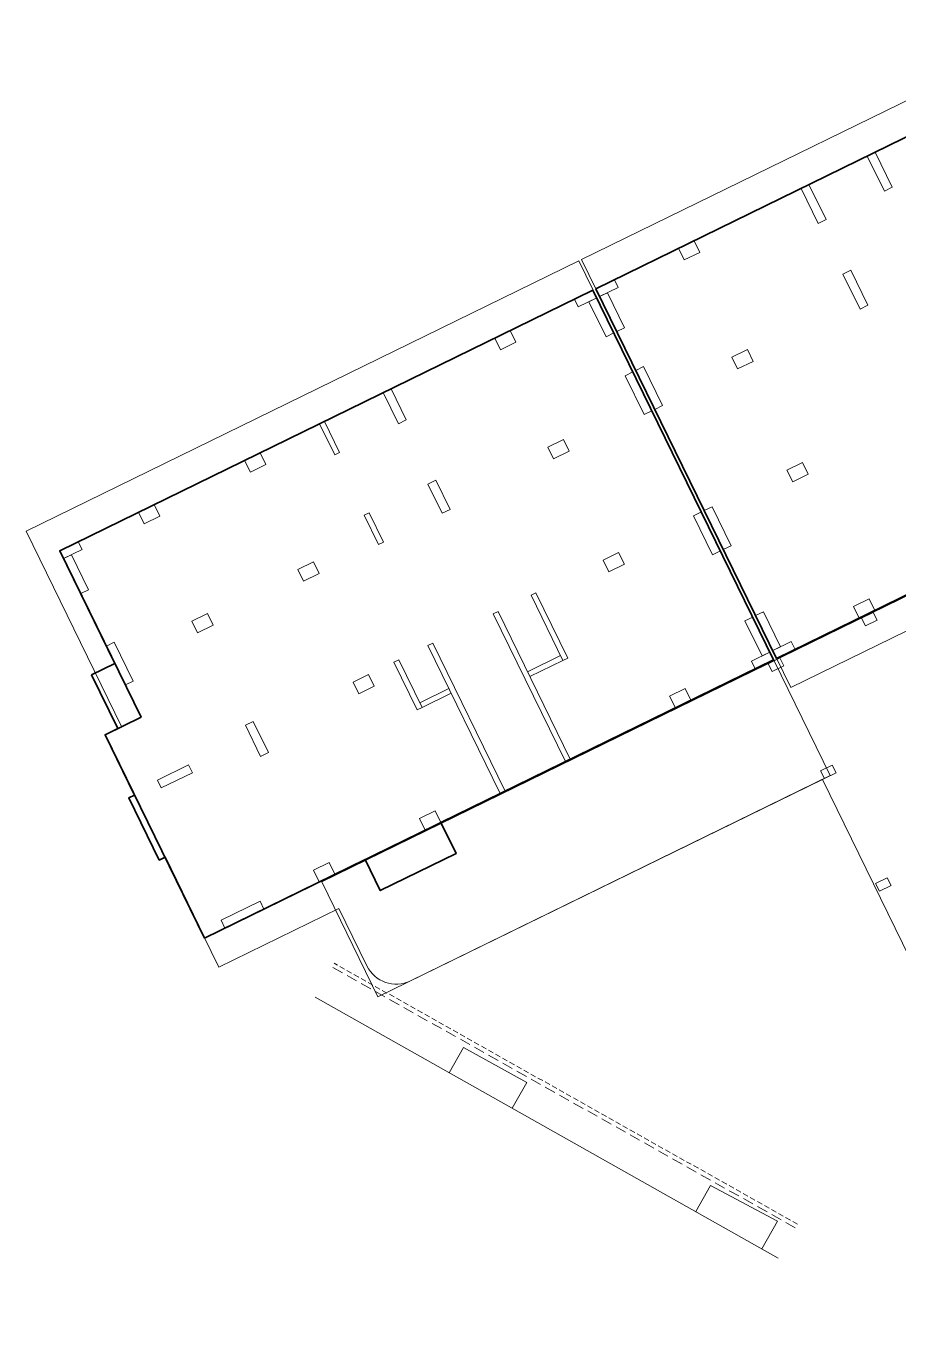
# Model space of a CAD drawing. Header units: metres. Extents: x 7511766 to 7511973, y 4692310 to 4692411.
# Drawn here: x 7511868.4 to 7511908.7, y 4692341.1 to 4692401.3 of the extents above; entities that cross this region are included whole.
import ezdxf

# ---------------------------------------------------------------- set-up
doc = ezdxf.new("R2010")
doc.units = ezdxf.units.M
doc.linetypes.add('DASHED', pattern=[0.75, 0.5, -0.25])
doc.linetypes.add('DASHED2', pattern=[0.375, 0.25, -0.125])
for name, color, linetype, lineweight, true_color in [('A - Bodrumi -1 Polyline_Pen_No__23', 7, 'Continuous', 0, 0xff6600), ('A - Kati karakteristik polyline_Pen_No__8', 7, 'Continuous', 0, 0xa80f02), ('A - Sutereni Polyline_Pen_No__4', 7, 'Continuous', 0, 0x029e21), ('objekti -xeni', 7, 'Continuous', 0, 0xa80f02), ('objekti xeni terasa', 7, 'Continuous', 0, 0x684066)]:
    doc.layers.add(name, color=color, linetype=linetype, lineweight=lineweight, true_color=true_color)
for name, color, linetype, lineweight in [('A - Bodrumi -2 Polyline_Pen_No__75', 6, 'Continuous', 0), ('A - Perdhesa Polyine_Pen_No__6', 5, 'Continuous', 0), ('A - Shtyllat_Pen_No__1', 7, 'Continuous', 0), ('objekti -xeni muri', 4, 'Continuous', 0)]:
    doc.layers.add(name, color=color, linetype=linetype, lineweight=lineweight)

msp = doc.modelspace()

# ---------------------------------------------------------------- linework, layer by layer
at = {"layer": 'A - Bodrumi -1 Polyline_Pen_No__23', "color": 30, "linetype": 'Continuous', "lineweight": 20, "true_color": 0xff6600}
msp.add_line((7511905.23673, 4692366.60817), (7511905.14689, 4692366.56426), dxfattribs=at)
for points in [[(7511903.02851, 4692372.15137), (7511925.08526, 4692382.93107), (7511916.74215, 4692400.00223), (7511894.68539, 4692389.22253)], [(7511902.89374, 4692372.08551), (7511876.61431, 4692359.24207), (7511872.02586, 4692368.63083), (7511873.68791, 4692369.44312), (7511869.93331, 4692377.12554), (7511894.55063, 4692389.15666)], [(7511925.199, 4692382.93104), (7511882.02661, 4692361.83233), (7511884.61729, 4692356.53126), (7511905.14689, 4692366.56426), (7511917.56903, 4692341.14686), (7511924.1165, 4692344.3467), (7511924.64837, 4692343.68436), (7511944.01582, 4692359.28762), (7511943.58816, 4692359.82319), (7511945.54327, 4692361.39367), (7511936.39386, 4692372.81692), (7511934.51501, 4692371.31205)], [(7511907.67325, 4692373.92086), (7511907.49762, 4692374.28023), (7511906.95855, 4692374.01677), (7511907.13418, 4692373.6574)], [(7511902.8217, 4692371.54984), (7511902.64606, 4692371.90923), (7511903.18506, 4692372.17265), (7511903.3607, 4692371.81326)], [(7511905.23664, 4692366.60838), (7511905.061, 4692366.96776), (7511905.60006, 4692367.23121), (7511905.7757, 4692366.87184)], [(7511907.77934, 4692361.40566), (7511907.6037, 4692361.76503), (7511908.14277, 4692362.02849), (7511908.3184, 4692361.66911)]]:
    msp.add_lwpolyline(points, close=True, dxfattribs=at)
at = {"layer": 'A - Bodrumi -2 Polyline_Pen_No__75', "color": 6, "linetype": 'Continuous', "lineweight": 20}
msp.add_lwpolyline([(7511903.68714, 4692370.80371), (7511925.7439, 4692381.58341), (7511916.08352, 4692401.34989), (7511894.02676, 4692390.57019)], close=True, dxfattribs=at)
msp.add_lwpolyline([(7511905.50614, 4692366.74018), (7511886.12219, 4692357.26675, -0.41421356), (7511884.11589, 4692357.95578), (7511882.82077, 4692360.60577), (7511877.27293, 4692357.8944), (7511872.02586, 4692368.63083), (7511872.78947, 4692369.00402), (7511868.37623, 4692378.03412), (7511893.89199, 4692390.50432)], format="xyb", close=True, dxfattribs=at)
at = {"layer": 'A - Kati karakteristik polyline_Pen_No__8', "color": 14, "linetype": 'Continuous', "lineweight": 35, "true_color": 0xa80f02}
for points in [[(7511903.02851, 4692372.15137), (7511920.90751, 4692380.88929), (7511921.61005, 4692379.45179), (7511925.78781, 4692381.49357), (7511916.74215, 4692400.00223), (7511894.6854, 4692389.22252)], [(7511876.6143, 4692359.24208), (7511884.02646, 4692362.86458), (7511884.73349, 4692361.42926), (7511888.23293, 4692363.13953), (7511887.53038, 4692364.57703), (7511902.89374, 4692372.0855), (7511894.55063, 4692389.15666), (7511869.93331, 4692377.12554), (7511872.48041, 4692371.91383), (7511871.40276, 4692371.38716), (7511872.61026, 4692368.91644), (7511872.02579, 4692368.6308), (7511873.38698, 4692365.84563), (7511873.11745, 4692365.7139), (7511874.52254, 4692362.83888), (7511874.79207, 4692362.97061)]]:
    msp.add_lwpolyline(points, close=True, dxfattribs=at)
at = {"layer": 'A - Perdhesa Polyine_Pen_No__6', "color": 5, "linetype": 'Continuous', "lineweight": 35}
for points in [[(7511903.02851, 4692372.15137), (7511925.08526, 4692382.93107), (7511916.74215, 4692400.00223), (7511894.68539, 4692389.22253)], [(7511902.89461, 4692372.08593), (7511876.61518, 4692359.2425), (7511872.02673, 4692368.63125), (7511873.68879, 4692369.44354), (7511869.93419, 4692377.12597), (7511894.5515, 4692389.15709)]]:
    msp.add_lwpolyline(points, close=True, dxfattribs=at)
at = {"layer": 'A - Shtyllat_Pen_No__1', "color": 7, "linetype": 'Continuous', "lineweight": 13, "flags": 128}
for points in [[(7511908.36841, 4692393.90629), (7511908.00903, 4692393.73066), (7511907.21866, 4692395.34785), (7511907.57804, 4692395.52349)], [(7511905.3137, 4692392.41338), (7511904.95433, 4692392.23775), (7511904.16396, 4692393.85494), (7511904.52334, 4692394.03058)], [(7511898.50377, 4692391.08866), (7511898.76723, 4692390.5496), (7511899.48598, 4692390.90087), (7511899.22253, 4692391.43994)], [(7511907.24571, 4692388.46024), (7511906.88633, 4692388.2846), (7511906.09596, 4692389.9018), (7511906.45534, 4692390.07743)], [(7511895.53892, 4692389.63966), (7511895.71455, 4692389.28028), (7511894.86103, 4692388.86315), (7511894.6854, 4692389.22252)], [(7511893.69711, 4692388.73952), (7511893.87275, 4692388.38015), (7511894.72627, 4692388.79728), (7511894.55063, 4692389.15666)], [(7511896.01077, 4692387.42159), (7511895.6514, 4692387.24595), (7511894.86103, 4692388.86315), (7511895.22041, 4692389.03878)], [(7511895.15725, 4692387.00445), (7511895.51663, 4692387.18009), (7511894.72627, 4692388.79728), (7511894.36689, 4692388.62165)], [(7511890.0135, 4692386.93925), (7511890.27695, 4692386.40018), (7511890.9957, 4692386.75145), (7511890.73225, 4692387.29052)], [(7511900.96269, 4692386.05739), (7511901.22614, 4692385.51832), (7511901.9449, 4692385.8696), (7511901.68144, 4692386.40866)], [(7511896.91362, 4692383.41068), (7511897.273, 4692383.58632), (7511896.39481, 4692385.3832), (7511896.03544, 4692385.20757)], [(7511897.76714, 4692383.82782), (7511897.40776, 4692383.65218), (7511896.52958, 4692385.44907), (7511896.88896, 4692385.6247)], [(7511885.57246, 4692382.98794), (7511885.93184, 4692383.16357), (7511885.22929, 4692384.60108), (7511884.86991, 4692384.42545)], [(7511882.63006, 4692381.54991), (7511882.85467, 4692381.65969), (7511882.15213, 4692383.09719), (7511881.92752, 4692382.98742)], [(7511892.47241, 4692381.90797), (7511892.73587, 4692381.3689), (7511893.45462, 4692381.72018), (7511893.19116, 4692382.25924)], [(7511878.46851, 4692381.29692), (7511878.73197, 4692380.75785), (7511879.45072, 4692381.10912), (7511879.18727, 4692381.64819)], [(7511903.50979, 4692380.84567), (7511903.77325, 4692380.3066), (7511904.492, 4692380.65788), (7511904.22854, 4692381.19694)], [(7511887.59228, 4692378.8551), (7511887.95166, 4692379.03074), (7511887.29302, 4692380.3784), (7511886.93365, 4692380.20277)], [(7511873.572, 4692378.90387), (7511873.83546, 4692378.3648), (7511874.55421, 4692378.71607), (7511874.29076, 4692379.25514)], [(7511884.64989, 4692377.41708), (7511884.8745, 4692377.52685), (7511884.21586, 4692378.87451), (7511883.99125, 4692378.76474)], [(7511900.07545, 4692376.94114), (7511900.43483, 4692377.11678), (7511899.55664, 4692378.91366), (7511899.19727, 4692378.73803)], [(7511900.92897, 4692377.35828), (7511900.56959, 4692377.18264), (7511899.69141, 4692378.97953), (7511900.05079, 4692379.15516)], [(7511869.93331, 4692377.12554), (7511870.10895, 4692376.76617), (7511870.96247, 4692377.1833), (7511870.78683, 4692377.54268)], [(7511870.89931, 4692375.14897), (7511871.25869, 4692375.32461), (7511870.46833, 4692376.9418), (7511870.10895, 4692376.76617)], [(7511895.01951, 4692376.69625), (7511895.28297, 4692376.15718), (7511896.00172, 4692376.50846), (7511895.73827, 4692377.04752)], [(7511880.92743, 4692376.26564), (7511881.19088, 4692375.72657), (7511881.90964, 4692376.07785), (7511881.64618, 4692376.61691)], [(7511893.16623, 4692372.06183), (7511893.39084, 4692372.1716), (7511891.91989, 4692375.18138), (7511891.69528, 4692375.07161)], [(7511906.58343, 4692374.55658), (7511906.84689, 4692374.01751), (7511907.56564, 4692374.36878), (7511907.30218, 4692374.90785)], [(7511876.03092, 4692373.87259), (7511876.29437, 4692373.33352), (7511877.01313, 4692373.6848), (7511876.74967, 4692374.22386)], [(7511893.28041, 4692367.38722), (7511893.50502, 4692367.49699), (7511890.16792, 4692374.32515), (7511889.94331, 4692374.21538)], [(7511901.56836, 4692373.88644), (7511901.92774, 4692374.06208), (7511902.7181, 4692372.44488), (7511902.35873, 4692372.26925)], [(7511902.42188, 4692374.30358), (7511902.0625, 4692374.12794), (7511902.85287, 4692372.51075), (7511903.21225, 4692372.68638)], [(7511872.96305, 4692370.92629), (7511873.32242, 4692371.10193), (7511872.44424, 4692372.89881), (7511872.08486, 4692372.72318)], [(7511890.27063, 4692365.91626), (7511890.49524, 4692366.02604), (7511887.15814, 4692372.8542), (7511886.93353, 4692372.74442)], [(7511903.88203, 4692372.56851), (7511903.70639, 4692372.92788), (7511902.85287, 4692372.51075), (7511903.02851, 4692372.15137)], [(7511886.43703, 4692369.77483), (7511886.66164, 4692369.8846), (7511885.58587, 4692372.08579), (7511885.36126, 4692371.97601)], [(7511891.52911, 4692371.53998), (7511891.63888, 4692371.31537), (7511893.16623, 4692372.06183), (7511893.05646, 4692372.28644)], [(7511902.04022, 4692371.66837), (7511901.86458, 4692372.02775), (7511902.7181, 4692372.44488), (7511902.89374, 4692372.08551)], [(7511883.47453, 4692371.05392), (7511883.73798, 4692370.51486), (7511884.45674, 4692370.86613), (7511884.19328, 4692371.40519)], [(7511886.55187, 4692370.10921), (7511886.66164, 4692369.8846), (7511888.00931, 4692370.54324), (7511887.89953, 4692370.76785)], [(7511898.09315, 4692370.40715), (7511898.35661, 4692369.86809), (7511899.07536, 4692370.21936), (7511898.81191, 4692370.75843)], [(7511878.86059, 4692369.24418), (7511878.50121, 4692369.06855), (7511879.20376, 4692367.63104), (7511879.56313, 4692367.80668)], [(7511874.44417, 4692366.52925), (7511874.61981, 4692366.16987), (7511876.05732, 4692366.87242), (7511875.88168, 4692367.2318)], [(7511886.54817, 4692364.76483), (7511886.81163, 4692364.22576), (7511887.53038, 4692364.57703), (7511887.26692, 4692365.1161)], [(7511881.65166, 4692362.37178), (7511881.91512, 4692361.83271), (7511882.63387, 4692362.18398), (7511882.37041, 4692362.72305)], [(7511877.38203, 4692360.06249), (7511877.55767, 4692359.70312), (7511879.35456, 4692360.5813), (7511879.17892, 4692360.94068)]]:
    msp.add_lwpolyline(points, close=True, dxfattribs=at)
at = {"layer": 'A - Sutereni Polyline_Pen_No__4', "color": 104, "linetype": 'Continuous', "lineweight": 20, "true_color": 0x029e21}
for points in [[(7511903.02851, 4692372.15137), (7511925.08526, 4692382.93107), (7511916.74215, 4692400.00223), (7511894.68539, 4692389.22253)], [(7511902.89374, 4692372.08551), (7511876.61431, 4692359.24207), (7511872.02586, 4692368.63083), (7511873.68791, 4692369.44312), (7511869.93331, 4692377.12554), (7511894.55063, 4692389.15666)]]:
    msp.add_lwpolyline(points, close=True, dxfattribs=at)
at = {"layer": 'objekti -xeni', "elevation": 625.513, "flags": 128}
msp.add_lwpolyline([(7511903.111, 4692344.465), (7511881.723, 4692356.506)], dxfattribs=at)
at = {"layer": 'objekti -xeni muri', "color": 4, "linetype": 'DASHED2', "elevation": 625.513, "flags": 128}
msp.add_lwpolyline([(7511903.99404, 4692346.03351), (7511882.60604, 4692358.07451)], dxfattribs=at)
at = {"layer": 'objekti xeni terasa', "linetype": 'DASHED', "elevation": 625.513, "flags": 128}
msp.add_lwpolyline([(7511903.89593, 4692345.85924), (7511882.50793, 4692357.90024)], dxfattribs=at)
at = {"layer": 'objekti xeni terasa', "flags": 128}
for points, elevation in [([(7511888.574, 4692354.194), (7511887.91354, 4692353.02085)], 625.041), ([(7511891.497, 4692352.573), (7511888.574, 4692354.194)], 625.052), ([(7511891.497, 4692352.573), (7511890.82603, 4692351.38118)], 625.052), ([(7511899.977, 4692347.82), (7511899.29703, 4692346.61219)], 625.03), ([(7511903.078, 4692346.174), (7511899.977, 4692347.82)], 625.03), ([(7511903.078, 4692346.174), (7511902.35536, 4692344.89041)], 625.03)]:
    msp.add_lwpolyline(points, dxfattribs=dict(at, elevation=elevation))

doc.saveas('drawing.dxf')
